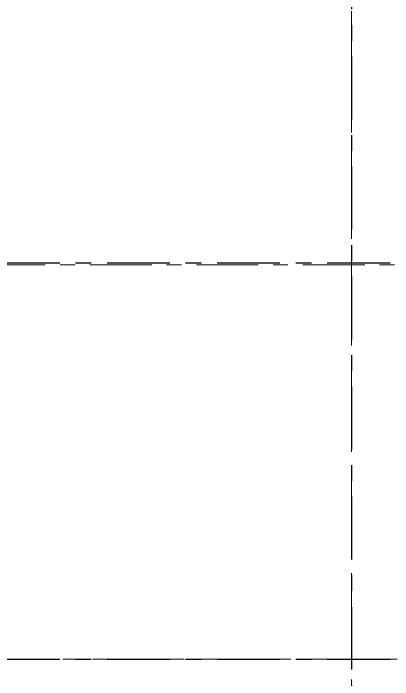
# Model space of a CAD drawing. Header units: millimetres. Extents: x -4000 to 187956, y -58990 to 162485.
# Drawn here: x 6174 to 13834, y 73033 to 86492 of the extents above; entities that cross this region are included whole.
import ezdxf

# ---------------------------------------------------------------- set-up
doc = ezdxf.new("R2010")
doc.units = ezdxf.units.MM
doc.linetypes.add('Grid Line', pattern=[2222.5, 1270, -317.5, 317.5, -317.5])
doc.linetypes.add('Grid Line 12_5mm', pattern=[2150, 1250, -300, 300, -300])
doc.layers.add('S-GRID', color=1, linetype='Continuous', lineweight=30)

# ---------------------------------------------------------------- blocks, each defined once
blk = doc.blocks.new('CMF2_NHAXUONG_A_rvt-1-FFS - TANG 1')
at = {"layer": 'S-GRID', "linetype": 'Grid Line 12_5mm', "lineweight": 9}
for p, q in [((13000, 161185), (13000, -16487)), ((13000, 161185), (13000, -16487)), ((-880, 81411), (183585, 81411)), ((-824, 73450), (183641, 73450))]:
    blk.add_line(p, q, dxfattribs=at)

msp = doc.modelspace()

# ---------------------------------------------------------------- block references
at = {"lineweight": 5}
msp.add_blockref('CMF2_NHAXUONG_A_rvt-1-FFS - TANG 1', (0, 0), dxfattribs=at)

# ---------------------------------------------------------------- next in the draw order: linework, layer by layer
at = {"layer": 'S-GRID', "linetype": 'Grid Line'}
for p, q in [((13000, 161185), (13000, -16487)), ((-824, 81450), (183641, 81450)), ((-824, 73450), (183641, 73450))]:
    msp.add_line(p, q, dxfattribs=at)

doc.saveas('drawing.dxf')
